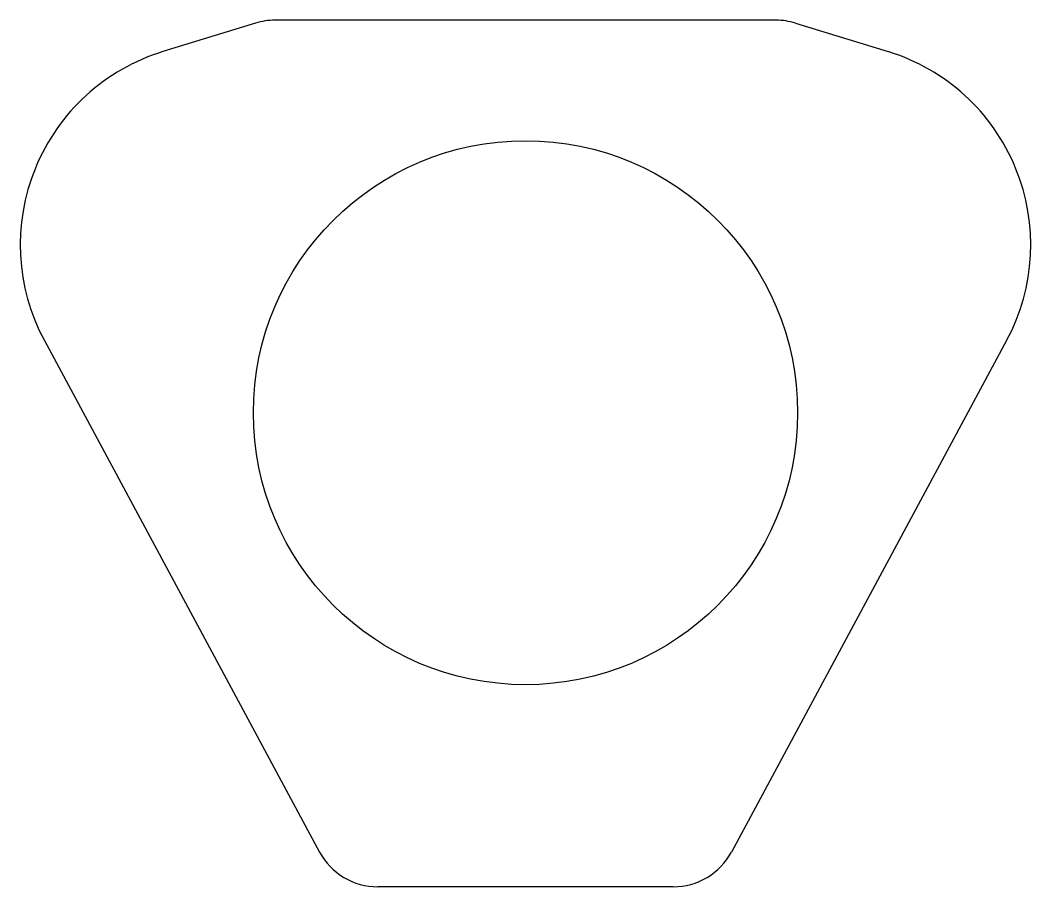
# Model space of a CAD drawing. Extents: x 640.2 to 666.2, y 566.9 to 589.2.
import ezdxf

# ---------------------------------------------------------------- set-up
doc = ezdxf.new("R2010")
doc.units = 0
doc.layers.get('0').update_dxf_attribs({"linetype": 'CONTINUOUS'})

msp = doc.modelspace()

# ---------------------------------------------------------------- linework, layer by layer
for p, q in [((659.595, 589.212), (646.706, 589.212)), ((646.206, 589.137), (643.822, 588.404)), ((660.094, 589.137), (662.479, 588.404)), ((640.771, 580.97), (647.853, 567.807)), ((665.529, 580.97), (658.447, 567.807)), ((656.95, 566.912), (649.35, 566.912))]:
    msp.add_line(p, q)
msp.add_circle((653.15, 579.112), 7)
for centre, radius, start, end in [((646.706, 587.512), 1.7, 90, 107.0941), ((659.595, 587.512), 1.7, 72.9059, 90), ((645.35, 583.433), 5.2, 107.0941, 208.2819), ((660.95, 583.433), 5.2, 331.7181, 72.9059), ((649.35, 568.612), 1.7, 208.2819, 270), ((656.95, 568.612), 1.7, 270, 331.7181)]:
    msp.add_arc(centre, radius, start, end)

doc.saveas('drawing.dxf')
